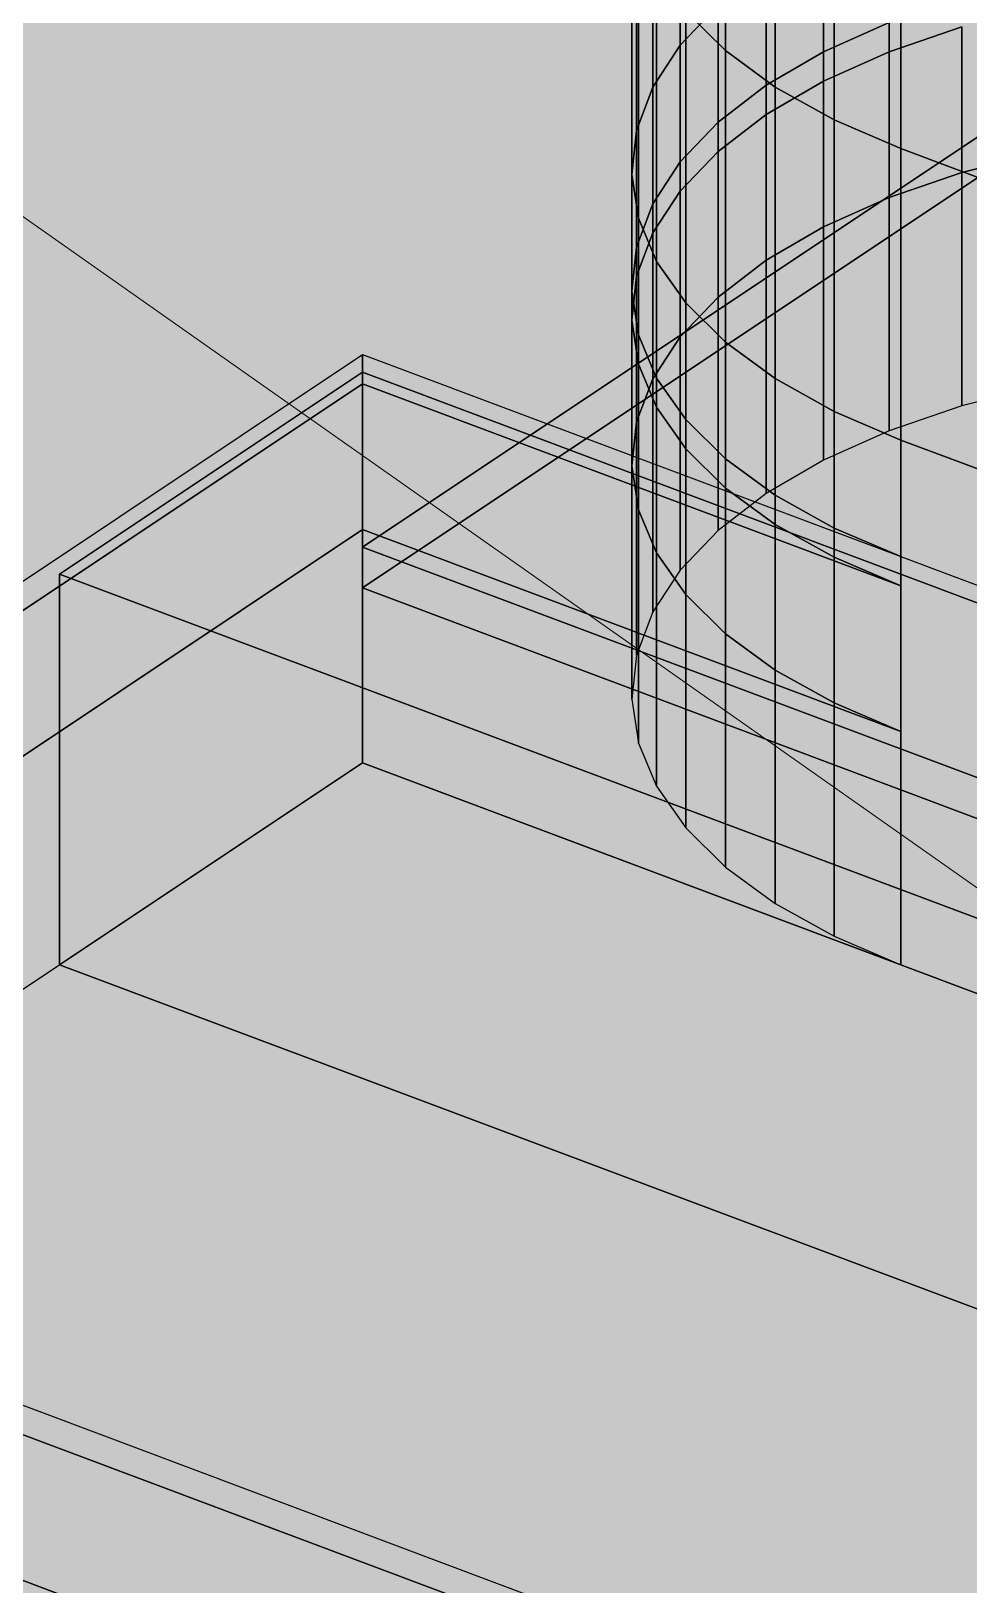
# Model space of a CAD drawing. Header units: millimetres. Extents: x 50 to 612415, y 2 to 4150.
# Drawn here: x 482029.44 to 482051.48, y 2428.11 to 2464.6 of the extents above; entities that cross this region are included whole.
import ezdxf

# ---------------------------------------------------------------- set-up
doc = ezdxf.new("R2010")
doc.units = ezdxf.units.MM
for name, color, linetype, lineweight in [('DIM', 7, 'Continuous', 13), ('HATCH', 8, 'Continuous', 9), ('OUTLINE', 7, 'Continuous', 25)]:
    doc.layers.add(name, color=color, linetype=linetype, lineweight=lineweight)

msp = doc.modelspace()

# ---------------------------------------------------------------- hatches: boundary and pattern name
at = {"layer": 'HATCH', "true_color": 0xccae87}
for points in [[(482298.969, 2715.632), (481124.709, 2233.589), (482046.716, 2466.068)], [(482046.716, 2466.068), (481124.709, 2233.589), (482298.969, 2715.632)], [(482046.716, 2463.329), (481127.24, 2229.901), (482298.969, 2712.893)], [(482298.969, 2712.893), (481127.24, 2229.901), (482010.658, 2439.29)], [(482298.969, 2712.893), (482010.658, 2439.29), (482037.227, 2457.003)], [(482298.252, 2711.493), (482298.969, 2712.893), (482037.227, 2457.003)], [(482048.063, 2464.114), (482046.716, 2463.329), (482298.969, 2712.893)], [(482049.603, 2464.804), (482048.063, 2464.114), (482298.969, 2712.893)], [(482298.969, 2712.208), (481127.872, 2228.979), (482010.658, 2438.605)], [(482010.658, 2438.605), (481127.872, 2228.979), (482298.969, 2712.208)], [(482298.969, 2712.208), (482010.658, 2438.605), (482037.227, 2456.318)], [(482037.227, 2456.318), (482010.658, 2438.605), (482298.969, 2712.208)], [(482298.252, 2710.808), (482298.969, 2712.208), (482037.227, 2456.318)], [(482037.227, 2456.318), (482298.969, 2712.208), (482298.252, 2710.808)], [(482298.252, 2711.493), (482037.227, 2457.003), (482046.716, 2463.329)], [(482298.252, 2711.493), (482046.716, 2463.329), (482048.063, 2464.114)], [(482298.252, 2711.493), (482048.063, 2464.114), (482049.603, 2464.804)], [(482298.252, 2710.808), (482037.227, 2456.318), (482046.716, 2462.644)], [(482046.716, 2462.644), (482037.227, 2456.318), (482298.252, 2710.808)], [(482298.252, 2710.808), (482046.716, 2462.644), (482048.063, 2463.429)], [(482048.063, 2463.429), (482046.716, 2462.644), (482298.252, 2710.808)], [(482298.252, 2710.808), (482048.063, 2463.429), (482049.603, 2464.119)], [(482049.603, 2464.119), (482048.063, 2463.429), (482298.252, 2710.808)], [(482298.252, 2710.808), (482049.603, 2464.119), (482051.31, 2464.703)], [(482051.31, 2464.703), (482049.603, 2464.119), (482298.252, 2710.808)], [(482298.969, 2708.784), (481131.035, 2224.369), (482010.658, 2435.181)], [(482010.658, 2435.181), (481131.035, 2224.369), (482298.969, 2708.784)], [(482298.969, 2708.784), (482010.658, 2435.181), (482037.227, 2452.894)], [(482037.227, 2452.894), (482010.658, 2435.181), (482298.969, 2708.784)], [(482298.252, 2707.384), (482298.969, 2708.784), (482037.227, 2452.894)], [(482037.227, 2452.894), (482298.969, 2708.784), (482298.252, 2707.384)], [(482298.252, 2707.384), (482037.227, 2452.894), (482046.716, 2459.22)], [(482046.716, 2459.22), (482037.227, 2452.894), (482298.252, 2707.384)], [(482298.252, 2707.384), (482046.716, 2459.22), (482048.063, 2460.005)], [(482048.063, 2460.005), (482046.716, 2459.22), (482298.252, 2707.384)], [(482298.252, 2707.384), (482048.063, 2460.005), (482049.603, 2460.695)], [(482049.603, 2460.695), (482048.063, 2460.005), (482298.252, 2707.384)], [(482298.252, 2707.384), (482049.603, 2460.695), (482051.31, 2461.279)], [(482051.31, 2461.279), (482049.603, 2460.695), (482298.252, 2707.384)], [(482298.252, 2707.384), (482051.31, 2461.279), (482053.155, 2461.747)], [(482053.155, 2461.747), (482051.31, 2461.279), (482298.252, 2707.384)], [(482010.658, 2429.703), (481136.096, 2216.993), (482298.969, 2703.306)], [(482037.227, 2447.415), (482010.658, 2429.703), (482298.969, 2703.306)], [(482037.227, 2447.415), (482298.969, 2703.306), (482298.252, 2701.906)], [(482046.716, 2453.741), (482037.227, 2447.415), (482298.252, 2701.906)], [(482048.063, 2454.526), (482046.716, 2453.741), (482298.252, 2701.906)], [(482049.603, 2455.217), (482048.063, 2454.526), (482298.252, 2701.906)], [(482051.31, 2455.801), (482049.603, 2455.217), (482298.252, 2701.906)], [(482053.155, 2456.269), (482051.31, 2455.801), (482298.252, 2701.906)], [(482044.824, 2470.544), (482044.138, 2471.519), (481643.453, 2288.56)], [(482044.691, 2471.117), (481124.709, 2240.437), (481643.453, 2283.082)], [(481643.453, 2283.082), (481124.709, 2240.437), (482044.691, 2471.117)], [(482044.048, 2470.134), (482044.691, 2471.117), (481643.453, 2283.082)], [(481643.453, 2283.082), (482044.691, 2471.117), (482044.048, 2470.134)], [(482045.759, 2469.621), (482044.824, 2470.544), (481643.453, 2288.56)], [(482043.666, 2469.117), (482044.048, 2470.134), (481643.453, 2283.082)], [(481643.453, 2283.082), (482044.048, 2470.134), (482043.666, 2469.117)], [(482182.724, 2358.201), (482045.759, 2469.621), (481643.453, 2288.56)], [(482043.554, 2468.084), (482043.666, 2469.117), (481643.453, 2283.082)], [(481643.453, 2283.082), (482043.666, 2469.117), (482043.554, 2468.084)], [(482043.712, 2467.053), (482043.554, 2468.084), (481643.453, 2283.082)], [(481643.453, 2283.082), (482043.554, 2468.084), (482043.712, 2467.053)], [(482044.138, 2466.041), (482043.712, 2467.053), (481643.453, 2283.082)], [(481643.453, 2283.082), (482043.712, 2467.053), (482044.138, 2466.041)], [(482045.585, 2465.201), (482046.716, 2466.068), (481124.709, 2233.589)], [(481124.709, 2233.589), (482046.716, 2466.068), (482045.585, 2465.201)], [(482044.824, 2465.065), (482044.138, 2466.041), (481643.453, 2283.082)], [(481643.453, 2283.082), (482044.138, 2466.041), (482044.824, 2465.065)], [(482044.691, 2464.269), (482045.585, 2465.201), (481124.709, 2233.589)], [(481124.709, 2233.589), (482045.585, 2465.201), (482044.691, 2464.269)], [(482045.759, 2464.143), (482044.824, 2465.065), (481643.453, 2283.082)], [(481643.453, 2283.082), (482044.824, 2465.065), (482045.759, 2464.143)], [(482044.691, 2464.269), (481124.709, 2233.589), (481643.453, 2276.234)], [(481643.453, 2276.234), (481124.709, 2233.589), (482044.691, 2464.269)], [(482044.048, 2463.286), (482044.691, 2464.269), (481643.453, 2276.234)], [(481643.453, 2276.234), (482044.691, 2464.269), (482044.048, 2463.286)], [(482182.724, 2352.723), (482045.759, 2464.143), (481643.453, 2283.082)], [(481643.453, 2283.082), (482045.759, 2464.143), (482182.724, 2352.723)], [(482182.724, 2352.723), (482046.928, 2463.289), (482045.759, 2464.143)], [(482045.759, 2464.143), (482046.928, 2463.289), (482182.724, 2352.723)], [(481127.24, 2229.901), (482046.716, 2463.329), (482045.585, 2462.462)], [(482043.666, 2462.269), (482044.048, 2463.286), (481643.453, 2276.234)], [(481643.453, 2276.234), (482044.048, 2463.286), (482043.666, 2462.269)], [(482037.227, 2457.003), (482045.585, 2462.462), (482046.716, 2463.329)], [(482182.724, 2352.723), (482048.309, 2462.519), (482046.928, 2463.289)], [(482046.928, 2463.289), (482048.309, 2462.519), (482182.724, 2352.723)], [(481127.24, 2229.901), (482045.585, 2462.462), (482044.691, 2461.53)], [(482037.227, 2456.318), (482045.585, 2461.777), (482046.716, 2462.644)], [(482046.716, 2462.644), (482045.585, 2461.777), (482037.227, 2456.318)], [(482037.227, 2457.003), (482044.691, 2461.53), (482045.585, 2462.462)], [(482048.309, 2462.519), (482049.879, 2461.845), (482182.724, 2352.723)], [(482182.724, 2352.723), (482049.879, 2461.845), (482048.309, 2462.519)], [(482043.554, 2461.236), (482043.666, 2462.269), (481643.453, 2276.234)], [(481643.453, 2276.234), (482043.666, 2462.269), (482043.554, 2461.236)], [(482037.227, 2456.318), (482044.691, 2460.845), (482045.585, 2461.777)], [(482045.585, 2461.777), (482044.691, 2460.845), (482037.227, 2456.318)], [(482182.724, 2352.723), (482239.657, 2390.678), (482049.879, 2461.845)], [(482049.879, 2461.845), (482239.657, 2390.678), (482182.724, 2352.723)], [(481643.453, 2273.495), (481127.24, 2229.901), (482044.691, 2461.53)], [(481643.453, 2273.495), (482044.691, 2461.53), (482044.048, 2460.547)], [(482037.227, 2457.003), (482044.048, 2460.547), (482044.691, 2461.53)], [(482043.712, 2460.205), (482043.554, 2461.236), (481643.453, 2276.234)], [(481643.453, 2276.234), (482043.554, 2461.236), (482043.712, 2460.205)], [(482037.227, 2456.318), (482044.048, 2459.862), (482044.691, 2460.845)], [(482044.691, 2460.845), (482044.048, 2459.862), (482037.227, 2456.318)], [(481643.453, 2273.495), (482044.048, 2460.547), (482043.666, 2459.53)], [(482037.227, 2457.003), (482043.666, 2459.53), (482044.048, 2460.547)], [(482044.138, 2459.193), (482043.712, 2460.205), (481643.453, 2276.234)], [(481643.453, 2276.234), (482043.712, 2460.205), (482044.138, 2459.193)], [(481643.453, 2273.495), (482043.666, 2459.53), (482043.554, 2458.497)], [(482037.227, 2456.318), (482043.666, 2458.845), (482044.048, 2459.862)], [(482044.048, 2459.862), (482043.666, 2458.845), (482037.227, 2456.318)], [(482037.227, 2457.003), (482043.554, 2458.497), (482043.666, 2459.53)], [(482044.824, 2458.217), (482044.138, 2459.193), (481643.453, 2276.234)], [(481643.453, 2276.234), (482044.138, 2459.193), (482044.824, 2458.217)], [(482037.227, 2452.894), (482045.585, 2458.353), (482046.716, 2459.22)], [(482046.716, 2459.22), (482045.585, 2458.353), (482037.227, 2452.894)], [(482037.227, 2456.318), (482043.554, 2457.812), (482043.666, 2458.845)], [(482043.666, 2458.845), (482043.554, 2457.812), (482037.227, 2456.318)], [(481643.453, 2273.495), (482043.554, 2458.497), (482043.712, 2457.466)], [(482037.227, 2457.003), (482043.712, 2457.466), (482043.554, 2458.497)], [(482045.759, 2457.294), (482044.824, 2458.217), (481643.453, 2276.234)], [(481643.453, 2276.234), (482044.824, 2458.217), (482045.759, 2457.294)], [(482037.227, 2452.894), (482044.691, 2457.421), (482045.585, 2458.353)], [(482045.585, 2458.353), (482044.691, 2457.421), (482037.227, 2452.894)], [(482037.227, 2456.318), (482043.712, 2456.781), (482043.554, 2457.812)], [(482043.554, 2457.812), (482043.712, 2456.781), (482037.227, 2456.318)], [(481643.453, 2273.495), (482043.712, 2457.466), (482044.138, 2456.454)], [(482037.227, 2457.003), (482044.138, 2456.454), (482043.712, 2457.466)], [(482037.227, 2452.894), (482044.048, 2456.438), (482044.691, 2457.421)], [(482044.691, 2457.421), (482044.048, 2456.438), (482037.227, 2452.894)], [(482182.724, 2345.875), (482045.759, 2457.294), (481643.453, 2276.234)], [(481643.453, 2276.234), (482045.759, 2457.294), (482182.724, 2345.875)], [(482037.227, 2457.003), (482044.824, 2455.478), (482044.138, 2456.454)], [(482037.227, 2457.003), (482045.759, 2454.555), (482044.824, 2455.478)], [(482037.227, 2457.003), (482046.928, 2453.702), (482045.759, 2454.555)], [(482037.227, 2457.003), (482048.309, 2452.931), (482046.928, 2453.702)], [(482037.227, 2457.003), (482049.879, 2452.258), (482048.309, 2452.931)], [(482182.724, 2345.875), (482046.928, 2456.441), (482045.759, 2457.294)], [(482045.759, 2457.294), (482046.928, 2456.441), (482182.724, 2345.875)], [(482037.227, 2456.318), (482044.138, 2455.769), (482043.712, 2456.781)], [(482043.712, 2456.781), (482044.138, 2455.769), (482037.227, 2456.318)], [(481643.453, 2273.495), (482044.138, 2456.454), (482044.824, 2455.478)], [(482037.227, 2452.894), (482043.666, 2455.421), (482044.048, 2456.438)], [(482044.048, 2456.438), (482043.666, 2455.421), (482037.227, 2452.894)], [(482037.227, 2456.318), (482044.824, 2454.793), (482044.138, 2455.769)], [(482044.138, 2455.769), (482044.824, 2454.793), (482037.227, 2456.318)], [(482037.227, 2456.318), (482045.759, 2453.87), (482044.824, 2454.793)], [(482044.824, 2454.793), (482045.759, 2453.87), (482037.227, 2456.318)], [(482037.227, 2456.318), (482046.928, 2453.017), (482045.759, 2453.87)], [(482045.759, 2453.87), (482046.928, 2453.017), (482037.227, 2456.318)], [(482037.227, 2456.318), (482048.309, 2452.247), (482046.928, 2453.017)], [(482046.928, 2453.017), (482048.309, 2452.247), (482037.227, 2456.318)], [(482048.309, 2452.247), (482049.879, 2451.573), (482037.227, 2456.318)], [(482037.227, 2456.318), (482049.879, 2451.573), (482048.309, 2452.247)], [(482182.724, 2345.875), (482048.309, 2455.671), (482046.928, 2456.441)], [(482046.928, 2456.441), (482048.309, 2455.671), (482182.724, 2345.875)], [(482048.309, 2455.671), (482049.879, 2454.997), (482182.724, 2345.875)], [(482182.724, 2345.875), (482049.879, 2454.997), (482048.309, 2455.671)], [(481643.453, 2273.495), (482044.824, 2455.478), (482045.759, 2454.555)], [(482037.227, 2452.894), (482043.554, 2454.388), (482043.666, 2455.421)], [(482043.666, 2455.421), (482043.554, 2454.388), (482037.227, 2452.894)], [(482182.724, 2345.875), (482239.657, 2383.83), (482049.879, 2454.997)], [(482049.879, 2454.997), (482239.657, 2383.83), (482182.724, 2345.875)], [(481643.453, 2273.495), (482045.759, 2454.555), (482182.724, 2343.136)], [(482045.759, 2454.555), (482046.928, 2453.702), (482182.724, 2343.136)], [(482037.227, 2452.894), (482043.712, 2453.357), (482043.554, 2454.388)], [(482043.554, 2454.388), (482043.712, 2453.357), (482037.227, 2452.894)], [(482046.716, 2453.741), (482045.585, 2452.875), (482037.227, 2447.415)], [(482046.928, 2453.702), (482048.309, 2452.931), (482182.724, 2343.136)], [(482037.227, 2452.894), (482044.138, 2452.345), (482043.712, 2453.357)], [(482043.712, 2453.357), (482044.138, 2452.345), (482037.227, 2452.894)], [(482037.227, 2452.894), (482044.824, 2451.369), (482044.138, 2452.345)], [(482044.138, 2452.345), (482044.824, 2451.369), (482037.227, 2452.894)], [(482037.227, 2452.894), (482045.759, 2450.446), (482044.824, 2451.369)], [(482044.824, 2451.369), (482045.759, 2450.446), (482037.227, 2452.894)], [(482037.227, 2452.894), (482046.928, 2449.593), (482045.759, 2450.446)], [(482045.759, 2450.446), (482046.928, 2449.593), (482037.227, 2452.894)], [(482037.227, 2452.894), (482048.309, 2448.823), (482046.928, 2449.593)], [(482046.928, 2449.593), (482048.309, 2448.823), (482037.227, 2452.894)], [(482048.309, 2448.823), (482049.879, 2448.149), (482037.227, 2452.894)], [(482037.227, 2452.894), (482049.879, 2448.149), (482048.309, 2448.823)], [(482045.585, 2452.875), (482044.691, 2451.942), (482037.227, 2447.415)], [(482048.309, 2452.931), (482049.879, 2452.258), (482182.724, 2343.136)], [(482049.879, 2452.258), (482239.657, 2381.091), (482182.724, 2343.136)], [(482044.691, 2451.942), (482044.048, 2450.959), (482037.227, 2447.415)], [(482044.048, 2450.959), (482043.666, 2449.943), (482037.227, 2447.415)], [(482043.666, 2449.943), (482043.554, 2448.91), (482037.227, 2447.415)], [(482043.554, 2448.91), (482043.712, 2447.879), (482037.227, 2447.415)], [(482043.712, 2447.879), (482044.138, 2446.866), (482037.227, 2447.415)], [(482044.138, 2446.866), (482044.824, 2445.891), (482037.227, 2447.415)], [(482044.824, 2445.891), (482045.759, 2444.968), (482037.227, 2447.415)], [(482045.759, 2444.968), (482046.928, 2444.114), (482037.227, 2447.415)], [(482046.928, 2444.114), (482048.309, 2443.344), (482037.227, 2447.415)], [(482048.309, 2443.344), (482049.879, 2442.671), (482037.227, 2447.415)], [(482182.724, 2343.136), (482010.658, 2439.29), (481127.24, 2229.901)], [(482182.724, 2343.136), (482213.088, 2363.379), (482010.658, 2439.29)], [(482182.724, 2342.451), (482010.658, 2438.605), (481127.872, 2228.979)], [(481127.872, 2228.979), (482010.658, 2438.605), (482182.724, 2342.451)], [(482182.724, 2342.451), (482213.088, 2362.694), (482010.658, 2438.605)], [(482010.658, 2438.605), (482213.088, 2362.694), (482182.724, 2342.451)], [(482182.724, 2339.027), (482213.088, 2359.27), (482010.658, 2435.181)], [(482010.658, 2435.181), (482213.088, 2359.27), (482182.724, 2339.027)]]:
    msp.add_hatch(color=43, dxfattribs=at).paths.add_polyline_path(points)
at = {"layer": 'HATCH', "true_color": 0xbba07c}
for points in [[(482045.585, 2465.201), (482044.691, 2464.269), (482044.691, 2471.117), (482045.585, 2472.049)], [(482044.824, 2465.065), (482045.759, 2464.143), (482045.759, 2469.621), (482044.824, 2470.544)], [(482045.585, 2462.462), (482044.691, 2461.53), (482044.691, 2464.269), (482045.585, 2465.201)], [(482044.824, 2458.217), (482045.759, 2457.294), (482045.759, 2464.143), (482044.824, 2465.065)], [(482045.585, 2461.777), (482044.691, 2460.845), (482044.691, 2461.53), (482045.585, 2462.462)], [(482045.585, 2458.353), (482044.691, 2457.421), (482044.691, 2460.845), (482045.585, 2461.777)], [(482045.585, 2452.875), (482044.691, 2451.942), (482044.691, 2457.421), (482045.585, 2458.353)], [(482044.824, 2455.478), (482045.759, 2454.555), (482045.759, 2457.294), (482044.824, 2458.217)], [(482044.824, 2454.793), (482045.759, 2453.87), (482045.759, 2454.555), (482044.824, 2455.478)], [(482044.824, 2451.369), (482045.759, 2450.446), (482045.759, 2453.87), (482044.824, 2454.793)], [(482044.824, 2445.891), (482045.759, 2444.968), (482045.759, 2450.446), (482044.824, 2451.369)]]:
    msp.add_hatch(color=33, dxfattribs=at).paths.add_polyline_path(points)
at = {"layer": 'HATCH', "true_color": 0xb99e7b}
for points in [[(482044.691, 2464.269), (482044.048, 2463.286), (482044.048, 2470.134), (482044.691, 2471.117)], [(482044.691, 2461.53), (482044.048, 2460.547), (482044.048, 2463.286), (482044.691, 2464.269)], [(482044.691, 2460.845), (482044.048, 2459.862), (482044.048, 2460.547), (482044.691, 2461.53)], [(482044.691, 2457.421), (482044.048, 2456.438), (482044.048, 2459.862), (482044.691, 2460.845)], [(482044.691, 2451.942), (482044.048, 2450.959), (482044.048, 2456.438), (482044.691, 2457.421)]]:
    msp.add_hatch(color=33, dxfattribs=at).paths.add_polyline_path(points)
at = {"layer": 'HATCH', "true_color": 0xb89d7a}
for points in [[(482044.048, 2463.286), (482043.666, 2462.269), (482043.666, 2469.117), (482044.048, 2470.134)], [(482043.712, 2460.205), (482044.138, 2459.193), (482044.138, 2466.041), (482043.712, 2467.053)], [(482044.048, 2460.547), (482043.666, 2459.53), (482043.666, 2462.269), (482044.048, 2463.286)], [(482044.048, 2459.862), (482043.666, 2458.845), (482043.666, 2459.53), (482044.048, 2460.547)], [(482043.712, 2457.466), (482044.138, 2456.454), (482044.138, 2459.193), (482043.712, 2460.205)], [(482044.048, 2456.438), (482043.666, 2455.421), (482043.666, 2458.845), (482044.048, 2459.862)], [(482043.712, 2456.781), (482044.138, 2455.769), (482044.138, 2456.454), (482043.712, 2457.466)], [(482043.712, 2453.357), (482044.138, 2452.345), (482044.138, 2455.769), (482043.712, 2456.781)], [(482044.048, 2450.959), (482043.666, 2449.943), (482043.666, 2455.421), (482044.048, 2456.438)], [(482043.712, 2447.879), (482044.138, 2446.866), (482044.138, 2452.345), (482043.712, 2453.357)]]:
    msp.add_hatch(color=33, dxfattribs=at).paths.add_polyline_path(points)
at = {"layer": 'HATCH', "true_color": 0xbda17d}
for points in [[(482045.759, 2464.143), (482046.928, 2463.289), (482046.928, 2468.767), (482045.759, 2469.621)], [(482045.759, 2457.294), (482046.928, 2456.441), (482046.928, 2463.289), (482045.759, 2464.143)], [(482045.759, 2454.555), (482046.928, 2453.702), (482046.928, 2456.441), (482045.759, 2457.294)], [(482045.759, 2453.87), (482046.928, 2453.017), (482046.928, 2453.702), (482045.759, 2454.555)], [(482045.759, 2450.446), (482046.928, 2449.593), (482046.928, 2453.017), (482045.759, 2453.87)], [(482045.759, 2444.968), (482046.928, 2444.114), (482046.928, 2449.593), (482045.759, 2450.446)]]:
    msp.add_hatch(color=33, dxfattribs=at).paths.add_polyline_path(points)
at = {"layer": 'HATCH', "true_color": 0xb69c79}
for points in [[(482043.666, 2462.269), (482043.554, 2461.236), (482043.554, 2468.084), (482043.666, 2469.117)], [(482043.554, 2461.236), (482043.712, 2460.205), (482043.712, 2467.053), (482043.554, 2468.084)], [(482043.666, 2459.53), (482043.554, 2458.497), (482043.554, 2461.236), (482043.666, 2462.269)], [(482043.554, 2458.497), (482043.712, 2457.466), (482043.712, 2460.205), (482043.554, 2461.236)], [(482043.666, 2458.845), (482043.554, 2457.812), (482043.554, 2458.497), (482043.666, 2459.53)], [(482043.666, 2455.421), (482043.554, 2454.388), (482043.554, 2457.812), (482043.666, 2458.845)], [(482043.554, 2457.812), (482043.712, 2456.781), (482043.712, 2457.466), (482043.554, 2458.497)], [(482043.554, 2454.388), (482043.712, 2453.357), (482043.712, 2456.781), (482043.554, 2457.812)], [(482043.666, 2449.943), (482043.554, 2448.91), (482043.554, 2454.388), (482043.666, 2455.421)], [(482043.554, 2448.91), (482043.712, 2447.879), (482043.712, 2453.357), (482043.554, 2454.388)]]:
    msp.add_hatch(color=33, dxfattribs=at).paths.add_polyline_path(points)
at = {"layer": 'HATCH', "true_color": 0xbea27e}
for points in [[(482046.928, 2463.289), (482048.309, 2462.519), (482048.309, 2467.997), (482046.928, 2468.767)], [(482048.063, 2464.114), (482046.716, 2463.329), (482046.716, 2466.068), (482048.063, 2466.853)], [(482048.063, 2463.429), (482046.716, 2462.644), (482046.716, 2463.329), (482048.063, 2464.114)], [(482048.063, 2460.005), (482046.716, 2459.22), (482046.716, 2462.644), (482048.063, 2463.429)], [(482046.928, 2456.441), (482048.309, 2455.671), (482048.309, 2462.519), (482046.928, 2463.289)], [(482048.063, 2454.526), (482046.716, 2453.741), (482046.716, 2459.22), (482048.063, 2460.005)], [(482046.928, 2453.702), (482048.309, 2452.931), (482048.309, 2455.671), (482046.928, 2456.441)], [(482046.928, 2453.017), (482048.309, 2452.247), (482048.309, 2452.931), (482046.928, 2453.702)], [(482046.928, 2449.593), (482048.309, 2448.823), (482048.309, 2452.247), (482046.928, 2453.017)], [(482046.928, 2444.114), (482048.309, 2443.344), (482048.309, 2448.823), (482046.928, 2449.593)]]:
    msp.add_hatch(color=33, dxfattribs=at).paths.add_polyline_path(points)
at = {"layer": 'HATCH', "true_color": 0xbfa37f}
for points in [[(482048.309, 2462.519), (482049.879, 2461.845), (482049.879, 2467.324), (482048.309, 2467.997)], [(482049.603, 2464.804), (482048.063, 2464.114), (482048.063, 2466.853), (482049.603, 2467.543)], [(482049.603, 2464.119), (482048.063, 2463.429), (482048.063, 2464.114), (482049.603, 2464.804)], [(482049.603, 2460.695), (482048.063, 2460.005), (482048.063, 2463.429), (482049.603, 2464.119)], [(482048.309, 2455.671), (482049.879, 2454.997), (482049.879, 2461.845), (482048.309, 2462.519)], [(482049.603, 2455.217), (482048.063, 2454.526), (482048.063, 2460.005), (482049.603, 2460.695)], [(482048.309, 2452.931), (482049.879, 2452.258), (482049.879, 2454.997), (482048.309, 2455.671)], [(482048.309, 2452.247), (482049.879, 2451.573), (482049.879, 2452.258), (482048.309, 2452.931)], [(482048.309, 2448.823), (482049.879, 2448.149), (482049.879, 2451.573), (482048.309, 2452.247)], [(482048.309, 2443.344), (482049.879, 2442.671), (482049.879, 2448.149), (482048.309, 2448.823)]]:
    msp.add_hatch(color=33, dxfattribs=at).paths.add_polyline_path(points)
at = {"layer": 'HATCH', "true_color": 0xc0a47f}
for points in [[(482049.879, 2461.845), (482239.657, 2390.678), (482239.657, 2396.157), (482049.879, 2467.324)], [(482051.31, 2464.703), (482049.603, 2464.119), (482049.603, 2464.804), (482051.31, 2465.388)], [(482051.31, 2461.279), (482049.603, 2460.695), (482049.603, 2464.119), (482051.31, 2464.703)], [(482049.879, 2454.997), (482239.657, 2383.83), (482239.657, 2390.678), (482049.879, 2461.845)], [(482051.31, 2455.801), (482049.603, 2455.217), (482049.603, 2460.695), (482051.31, 2461.279)], [(482049.879, 2451.573), (482037.227, 2456.318), (482037.227, 2457.003), (482049.879, 2452.258)], [(482049.879, 2448.149), (482037.227, 2452.894), (482037.227, 2456.318), (482049.879, 2451.573)], [(482049.879, 2452.258), (482239.657, 2381.091), (482239.657, 2383.83), (482049.879, 2454.997)], [(482049.879, 2442.671), (482037.227, 2447.415), (482037.227, 2452.894), (482049.879, 2448.149)], [(482010.658, 2438.605), (482213.088, 2362.694), (482213.088, 2363.379), (482010.658, 2439.29)], [(482010.658, 2435.181), (482213.088, 2359.27), (482213.088, 2362.694), (482010.658, 2438.605)], [(482010.658, 2429.703), (482213.088, 2353.791), (482213.088, 2359.27), (482010.658, 2435.181)]]:
    msp.add_hatch(color=33, dxfattribs=at).paths.add_polyline_path(points)
at = {"layer": 'HATCH', "true_color": 0xba9f7b}
for points in [[(482044.138, 2459.193), (482044.824, 2458.217), (482044.824, 2465.065), (482044.138, 2466.041)], [(482044.138, 2456.454), (482044.824, 2455.478), (482044.824, 2458.217), (482044.138, 2459.193)], [(482044.138, 2455.769), (482044.824, 2454.793), (482044.824, 2455.478), (482044.138, 2456.454)], [(482044.138, 2452.345), (482044.824, 2451.369), (482044.824, 2454.793), (482044.138, 2455.769)], [(482044.138, 2446.866), (482044.824, 2445.891), (482044.824, 2451.369), (482044.138, 2452.345)]]:
    msp.add_hatch(color=33, dxfattribs=at).paths.add_polyline_path(points)
at = {"layer": 'HATCH', "true_color": 0xbca17d}
for points in [[(482046.716, 2463.329), (482045.585, 2462.462), (482045.585, 2465.201), (482046.716, 2466.068)], [(482046.716, 2462.644), (482045.585, 2461.777), (482045.585, 2462.462), (482046.716, 2463.329)], [(482046.716, 2459.22), (482045.585, 2458.353), (482045.585, 2461.777), (482046.716, 2462.644)], [(482046.716, 2453.741), (482045.585, 2452.875), (482045.585, 2458.353), (482046.716, 2459.22)]]:
    msp.add_hatch(color=33, dxfattribs=at).paths.add_polyline_path(points)
at = {"layer": 'HATCH', "true_color": 0xc1a580}
for points in [[(482053.155, 2461.747), (482051.31, 2461.279), (482051.31, 2464.703), (482053.155, 2465.171)], [(482053.155, 2456.269), (482051.31, 2455.801), (482051.31, 2461.279), (482053.155, 2461.747)]]:
    msp.add_hatch(color=33, dxfattribs=at).paths.add_polyline_path(points)
at = {"layer": 'HATCH', "true_color": 0xaaafb2}
for points in [[(482055.256, 2463.543), (482037.227, 2451.524), (482037.227, 2452.483), (482055.256, 2464.502)], [(482037.227, 2447.415), (482030.11, 2442.671), (482030.11, 2451.847), (482037.227, 2456.592)]]:
    msp.add_hatch(color=253, dxfattribs=at).paths.add_polyline_path(points)
at = {"layer": 'HATCH', "true_color": 0xb7bcc0}
for points in [[(482055.256, 2464.502), (482037.227, 2452.483), (482239.657, 2376.572)], [(482239.657, 2375.613), (482037.227, 2451.524), (482055.256, 2463.543)], [(482037.227, 2456.592), (482030.11, 2451.847), (482232.54, 2375.936)], [(482037.227, 2456.592), (482232.54, 2375.936), (482239.657, 2380.68)], [(482232.54, 2366.76), (482030.11, 2442.671), (482037.227, 2447.415)], [(482239.657, 2371.504), (482232.54, 2366.76), (482037.227, 2447.415)]]:
    msp.add_hatch(color=9, dxfattribs=at).paths.add_polyline_path(points)
at = {"layer": 'HATCH', "true_color": 0xbda27d}
for points in [[(482037.227, 2456.318), (482010.658, 2438.605), (482010.658, 2439.29), (482037.227, 2457.003)], [(482037.227, 2452.894), (482010.658, 2435.181), (482010.658, 2438.605), (482037.227, 2456.318)], [(482037.227, 2447.415), (482010.658, 2429.703), (482010.658, 2435.181), (482037.227, 2452.894)]]:
    msp.add_hatch(color=33, dxfattribs=at).paths.add_polyline_path(points)
at = {"layer": 'HATCH', "true_color": 0xacb1b5}
for points in [[(482239.657, 2371.504), (482037.227, 2447.415), (482037.227, 2456.592), (482239.657, 2380.68)], [(482037.227, 2451.524), (482239.657, 2375.613), (482239.657, 2376.572), (482037.227, 2452.483)], [(482030.11, 2442.671), (482232.54, 2366.76), (482232.54, 2375.936), (482030.11, 2451.847)]]:
    msp.add_hatch(color=253, dxfattribs=at).paths.add_polyline_path(points)

# ---------------------------------------------------------------- linework, layer by layer
at = {"layer": 'DIM'}
msp.add_lwpolyline([(482058.735, 2439.505), (481020, 3170), (480980, 3170)], dxfattribs=at)
at = {"layer": 'OUTLINE', "color": 139, "true_color": 0x42544a}
for p, q in [((482044.691, 2464.269), (482044.691, 2471.117)), ((482044.691, 2471.117), (482044.691, 2464.269)), ((482044.048, 2463.286), (482044.048, 2470.134)), ((482044.048, 2470.134), (482044.048, 2463.286)), ((482045.759, 2464.143), (482045.759, 2469.621)), ((482045.759, 2469.621), (482045.759, 2464.143)), ((482043.666, 2462.269), (482043.666, 2469.117)), ((482043.666, 2469.117), (482043.666, 2462.269)), ((482046.928, 2463.289), (482046.928, 2468.767)), ((482046.928, 2468.767), (482046.928, 2463.289)), ((482043.554, 2461.236), (482043.554, 2468.084)), ((482043.554, 2468.084), (482043.554, 2461.236)), ((482048.309, 2462.519), (482048.309, 2467.997)), ((482048.309, 2467.997), (482048.309, 2462.519)), ((482049.879, 2461.845), (482049.879, 2467.324)), ((482049.879, 2467.324), (482049.879, 2461.845)), ((482043.712, 2460.205), (482043.712, 2467.053)), ((482043.712, 2467.053), (482043.712, 2460.205)), ((482048.063, 2464.114), (482048.063, 2466.853)), ((482048.063, 2466.853), (482048.063, 2464.114)), ((482044.138, 2459.193), (482044.138, 2466.041)), ((482044.138, 2466.041), (482044.138, 2459.193)), ((482046.716, 2463.329), (482046.716, 2466.068)), ((482046.716, 2466.068), (482046.716, 2463.329)), ((482044.691, 2464.269), (482045.585, 2465.201)), ((482045.585, 2465.201), (482044.691, 2464.269)), ((482044.691, 2464.269), (482045.585, 2465.201)), ((482045.585, 2465.201), (482044.691, 2464.269)), ((482044.824, 2458.217), (482044.824, 2465.065)), ((482045.759, 2464.143), (482044.824, 2465.065)), ((482044.824, 2465.065), (482044.824, 2458.217)), ((482044.824, 2465.065), (482045.759, 2464.143)), ((482045.759, 2464.143), (482044.824, 2465.065)), ((482044.824, 2465.065), (482045.759, 2464.143)), ((482045.585, 2462.462), (482045.585, 2465.201)), ((482045.585, 2465.201), (482045.585, 2462.462)), ((482049.603, 2464.804), (482048.063, 2464.114)), ((482048.063, 2464.114), (482049.603, 2464.804)), ((482048.063, 2464.114), (482049.603, 2464.804)), ((482049.603, 2464.804), (482048.063, 2464.114)), ((482049.603, 2464.119), (482049.603, 2464.804)), ((482049.603, 2464.804), (482049.603, 2464.119)), ((482049.603, 2464.119), (482051.31, 2464.703)), ((482051.31, 2464.703), (482049.603, 2464.119)), ((482049.603, 2464.119), (482051.31, 2464.703)), ((482051.31, 2464.703), (482049.603, 2464.119)), ((482051.31, 2461.279), (482051.31, 2464.703)), ((482051.31, 2464.703), (482051.31, 2461.279)), ((482037.227, 2452.483), (482055.256, 2464.502)), ((482055.256, 2464.502), (482037.227, 2452.483)), ((482044.048, 2463.286), (482044.691, 2464.269)), ((482044.691, 2464.269), (482044.048, 2463.286)), ((482044.048, 2463.286), (482044.691, 2464.269)), ((482044.691, 2464.269), (482044.048, 2463.286)), ((482044.691, 2461.53), (482044.691, 2464.269)), ((482044.691, 2464.269), (482044.691, 2461.53)), ((482045.759, 2457.294), (482045.759, 2464.143)), ((482046.928, 2463.289), (482045.759, 2464.143)), ((482045.759, 2464.143), (482045.759, 2457.294)), ((482045.759, 2464.143), (482046.928, 2463.289)), ((482046.928, 2463.289), (482045.759, 2464.143)), ((482045.759, 2464.143), (482046.928, 2463.289)), ((482048.063, 2464.114), (482046.716, 2463.329)), ((482046.716, 2463.329), (482048.063, 2464.114)), ((482046.716, 2463.329), (482048.063, 2464.114)), ((482048.063, 2464.114), (482046.716, 2463.329)), ((482048.063, 2463.429), (482049.603, 2464.119)), ((482049.603, 2464.119), (482048.063, 2463.429)), ((482048.063, 2463.429), (482049.603, 2464.119)), ((482049.603, 2464.119), (482048.063, 2463.429)), ((482048.063, 2463.429), (482048.063, 2464.114)), ((482048.063, 2464.114), (482048.063, 2463.429)), ((482049.603, 2460.695), (482049.603, 2464.119)), ((482049.603, 2464.119), (482049.603, 2460.695)), ((482055.256, 2463.543), (482037.227, 2451.524)), ((482037.227, 2451.524), (482055.256, 2463.543)), ((482043.666, 2462.269), (482044.048, 2463.286)), ((482044.048, 2463.286), (482043.666, 2462.269)), ((482043.666, 2462.269), (482044.048, 2463.286)), ((482044.048, 2463.286), (482043.666, 2462.269)), ((482044.048, 2460.547), (482044.048, 2463.286)), ((482044.048, 2463.286), (482044.048, 2460.547)), ((482045.585, 2462.462), (482046.716, 2463.329)), ((482046.716, 2463.329), (482045.585, 2462.462)), ((482045.585, 2462.462), (482046.716, 2463.329)), ((482046.716, 2463.329), (482045.585, 2462.462)), ((482046.716, 2462.644), (482048.063, 2463.429)), ((482048.063, 2463.429), (482046.716, 2462.644)), ((482046.716, 2462.644), (482048.063, 2463.429)), ((482048.063, 2463.429), (482046.716, 2462.644)), ((482046.716, 2462.644), (482046.716, 2463.329)), ((482046.716, 2463.329), (482046.716, 2462.644)), ((482046.928, 2456.441), (482046.928, 2463.289)), ((482048.309, 2462.519), (482046.928, 2463.289)), ((482046.928, 2463.289), (482046.928, 2456.441)), ((482046.928, 2463.289), (482048.309, 2462.519)), ((482048.309, 2462.519), (482046.928, 2463.289)), ((482046.928, 2463.289), (482048.309, 2462.519)), ((482048.063, 2460.005), (482048.063, 2463.429)), ((482048.063, 2463.429), (482048.063, 2460.005)), ((482044.691, 2461.53), (482045.585, 2462.462)), ((482045.585, 2462.462), (482044.691, 2461.53)), ((482044.691, 2461.53), (482045.585, 2462.462)), ((482045.585, 2462.462), (482044.691, 2461.53)), ((482045.585, 2461.777), (482046.716, 2462.644)), ((482046.716, 2462.644), (482045.585, 2461.777)), ((482045.585, 2461.777), (482046.716, 2462.644)), ((482046.716, 2462.644), (482045.585, 2461.777)), ((482045.585, 2461.777), (482045.585, 2462.462)), ((482045.585, 2462.462), (482045.585, 2461.777)), ((482046.716, 2459.22), (482046.716, 2462.644)), ((482046.716, 2462.644), (482046.716, 2459.22)), ((482048.309, 2455.671), (482048.309, 2462.519)), ((482049.879, 2461.845), (482048.309, 2462.519)), ((482048.309, 2462.519), (482048.309, 2455.671)), ((482048.309, 2462.519), (482049.879, 2461.845)), ((482048.309, 2462.519), (482049.879, 2461.845)), ((482049.879, 2461.845), (482048.309, 2462.519)), ((482043.554, 2461.236), (482043.666, 2462.269)), ((482043.666, 2462.269), (482043.554, 2461.236)), ((482043.554, 2461.236), (482043.666, 2462.269)), ((482043.666, 2462.269), (482043.554, 2461.236)), ((482043.666, 2459.53), (482043.666, 2462.269)), ((482043.666, 2462.269), (482043.666, 2459.53)), ((482044.691, 2460.845), (482045.585, 2461.777)), ((482045.585, 2461.777), (482044.691, 2460.845)), ((482044.691, 2460.845), (482045.585, 2461.777)), ((482045.585, 2461.777), (482044.691, 2460.845)), ((482045.585, 2458.353), (482045.585, 2461.777)), ((482045.585, 2461.777), (482045.585, 2458.353)), ((482049.879, 2454.997), (482049.879, 2461.845)), ((482239.657, 2390.678), (482049.879, 2461.845)), ((482049.879, 2461.845), (482049.879, 2454.997)), ((482049.879, 2461.845), (482239.657, 2390.678)), ((482239.657, 2390.678), (482049.879, 2461.845)), ((482049.879, 2461.845), (482239.657, 2390.678)), ((482051.31, 2461.279), (482053.155, 2461.747)), ((482053.155, 2461.747), (482051.31, 2461.279)), ((482051.31, 2461.279), (482053.155, 2461.747)), ((482053.155, 2461.747), (482051.31, 2461.279)), ((482044.048, 2460.547), (482044.691, 2461.53)), ((482044.691, 2461.53), (482044.048, 2460.547)), ((482044.048, 2460.547), (482044.691, 2461.53)), ((482044.691, 2461.53), (482044.048, 2460.547)), ((482044.691, 2460.845), (482044.691, 2461.53)), ((482044.691, 2461.53), (482044.691, 2460.845)), ((482043.554, 2458.497), (482043.554, 2461.236)), ((482043.712, 2460.205), (482043.554, 2461.236)), ((482043.554, 2461.236), (482043.554, 2458.497)), ((482043.554, 2461.236), (482043.712, 2460.205)), ((482043.712, 2460.205), (482043.554, 2461.236)), ((482043.554, 2461.236), (482043.712, 2460.205)), ((482049.603, 2460.695), (482051.31, 2461.279)), ((482051.31, 2461.279), (482049.603, 2460.695)), ((482049.603, 2460.695), (482051.31, 2461.279)), ((482051.31, 2461.279), (482049.603, 2460.695)), ((482051.31, 2455.801), (482051.31, 2461.279)), ((482051.31, 2461.279), (482051.31, 2455.801)), ((482044.048, 2459.862), (482044.691, 2460.845)), ((482044.691, 2460.845), (482044.048, 2459.862)), ((482044.048, 2459.862), (482044.691, 2460.845)), ((482044.691, 2460.845), (482044.048, 2459.862)), ((482044.691, 2457.421), (482044.691, 2460.845)), ((482044.691, 2460.845), (482044.691, 2457.421)), ((482048.063, 2460.005), (482049.603, 2460.695)), ((482049.603, 2460.695), (482048.063, 2460.005)), ((482048.063, 2460.005), (482049.603, 2460.695)), ((482049.603, 2460.695), (482048.063, 2460.005)), ((482049.603, 2455.217), (482049.603, 2460.695)), ((482049.603, 2460.695), (482049.603, 2455.217)), ((482043.666, 2459.53), (482044.048, 2460.547)), ((482044.048, 2460.547), (482043.666, 2459.53)), ((482043.666, 2459.53), (482044.048, 2460.547)), ((482044.048, 2460.547), (482043.666, 2459.53)), ((482044.048, 2459.862), (482044.048, 2460.547)), ((482044.048, 2460.547), (482044.048, 2459.862)), ((482043.712, 2457.466), (482043.712, 2460.205)), ((482044.138, 2459.193), (482043.712, 2460.205)), ((482043.712, 2460.205), (482043.712, 2457.466)), ((482043.712, 2460.205), (482044.138, 2459.193)), ((482044.138, 2459.193), (482043.712, 2460.205)), ((482043.712, 2460.205), (482044.138, 2459.193)), ((482046.716, 2459.22), (482048.063, 2460.005)), ((482048.063, 2460.005), (482046.716, 2459.22)), ((482046.716, 2459.22), (482048.063, 2460.005)), ((482048.063, 2460.005), (482046.716, 2459.22)), ((482048.063, 2454.526), (482048.063, 2460.005)), ((482048.063, 2460.005), (482048.063, 2454.526)), ((482043.554, 2458.497), (482043.666, 2459.53)), ((482043.666, 2459.53), (482043.554, 2458.497)), ((482043.554, 2458.497), (482043.666, 2459.53)), ((482043.666, 2459.53), (482043.554, 2458.497)), ((482043.666, 2458.845), (482044.048, 2459.862)), ((482044.048, 2459.862), (482043.666, 2458.845)), ((482043.666, 2458.845), (482044.048, 2459.862)), ((482044.048, 2459.862), (482043.666, 2458.845)), ((482043.666, 2458.845), (482043.666, 2459.53)), ((482043.666, 2459.53), (482043.666, 2458.845)), ((482044.048, 2456.438), (482044.048, 2459.862)), ((482044.048, 2459.862), (482044.048, 2456.438)), ((482044.138, 2456.454), (482044.138, 2459.193)), ((482044.824, 2458.217), (482044.138, 2459.193)), ((482044.138, 2459.193), (482044.138, 2456.454)), ((482044.138, 2459.193), (482044.824, 2458.217)), ((482044.824, 2458.217), (482044.138, 2459.193)), ((482044.138, 2459.193), (482044.824, 2458.217)), ((482045.585, 2458.353), (482046.716, 2459.22)), ((482046.716, 2459.22), (482045.585, 2458.353)), ((482045.585, 2458.353), (482046.716, 2459.22)), ((482046.716, 2459.22), (482045.585, 2458.353)), ((482046.716, 2453.741), (482046.716, 2459.22)), ((482046.716, 2459.22), (482046.716, 2453.741)), ((482043.554, 2457.812), (482043.666, 2458.845)), ((482043.666, 2458.845), (482043.554, 2457.812)), ((482043.554, 2457.812), (482043.666, 2458.845)), ((482043.666, 2458.845), (482043.554, 2457.812)), ((482043.666, 2455.421), (482043.666, 2458.845)), ((482043.666, 2458.845), (482043.666, 2455.421)), ((482043.554, 2457.812), (482043.554, 2458.497)), ((482043.712, 2457.466), (482043.554, 2458.497)), ((482043.554, 2458.497), (482043.554, 2457.812)), ((482043.712, 2457.466), (482043.554, 2458.497)), ((482043.554, 2458.497), (482043.712, 2457.466)), ((482043.554, 2458.497), (482043.712, 2457.466)), ((482044.691, 2457.421), (482045.585, 2458.353)), ((482045.585, 2458.353), (482044.691, 2457.421)), ((482044.691, 2457.421), (482045.585, 2458.353)), ((482045.585, 2458.353), (482044.691, 2457.421)), ((482044.824, 2455.478), (482044.824, 2458.217)), ((482045.759, 2457.294), (482044.824, 2458.217)), ((482044.824, 2458.217), (482044.824, 2455.478)), ((482044.824, 2458.217), (482045.759, 2457.294)), ((482045.759, 2457.294), (482044.824, 2458.217)), ((482044.824, 2458.217), (482045.759, 2457.294)), ((482045.585, 2452.875), (482045.585, 2458.353)), ((482045.585, 2458.353), (482045.585, 2452.875)), ((482043.554, 2454.388), (482043.554, 2457.812)), ((482043.712, 2456.781), (482043.554, 2457.812)), ((482043.554, 2457.812), (482043.554, 2454.388)), ((482043.554, 2457.812), (482043.712, 2456.781)), ((482043.712, 2456.781), (482043.554, 2457.812)), ((482043.554, 2457.812), (482043.712, 2456.781)), ((482043.712, 2456.781), (482043.712, 2457.466)), ((482044.138, 2456.454), (482043.712, 2457.466)), ((482043.712, 2457.466), (482043.712, 2456.781)), ((482044.138, 2456.454), (482043.712, 2457.466)), ((482043.712, 2457.466), (482044.138, 2456.454)), ((482043.712, 2457.466), (482044.138, 2456.454)), ((482044.048, 2456.438), (482044.691, 2457.421)), ((482044.691, 2457.421), (482044.048, 2456.438)), ((482044.048, 2456.438), (482044.691, 2457.421)), ((482044.691, 2457.421), (482044.048, 2456.438)), ((482044.691, 2451.942), (482044.691, 2457.421)), ((482044.691, 2457.421), (482044.691, 2451.942)), ((482010.658, 2439.29), (482037.227, 2457.003)), ((482010.658, 2439.29), (482037.227, 2457.003)), ((482037.227, 2456.318), (482037.227, 2457.003)), ((482037.227, 2457.003), (482049.879, 2452.258)), ((482037.227, 2457.003), (482049.879, 2452.258)), ((482037.227, 2457.003), (482037.227, 2456.318)), ((482045.759, 2454.555), (482045.759, 2457.294)), ((482046.928, 2456.441), (482045.759, 2457.294)), ((482045.759, 2457.294), (482045.759, 2454.555)), ((482045.759, 2457.294), (482046.928, 2456.441)), ((482046.928, 2456.441), (482045.759, 2457.294)), ((482045.759, 2457.294), (482046.928, 2456.441)), ((482030.11, 2451.847), (482037.227, 2456.592)), ((482037.227, 2456.592), (482030.11, 2451.847)), ((482037.227, 2456.592), (482037.227, 2447.415)), ((482037.227, 2447.415), (482037.227, 2456.592)), ((482037.227, 2456.592), (482239.657, 2380.68)), ((482239.657, 2380.68), (482037.227, 2456.592)), ((482043.712, 2453.357), (482043.712, 2456.781)), ((482044.138, 2455.769), (482043.712, 2456.781)), ((482043.712, 2456.781), (482043.712, 2453.357)), ((482044.138, 2455.769), (482043.712, 2456.781)), ((482043.712, 2456.781), (482044.138, 2455.769)), ((482043.712, 2456.781), (482044.138, 2455.769)), ((482010.658, 2438.605), (482037.227, 2456.318)), ((482037.227, 2456.318), (482010.658, 2438.605)), ((482010.658, 2438.605), (482037.227, 2456.318)), ((482037.227, 2456.318), (482010.658, 2438.605)), ((482037.227, 2452.894), (482037.227, 2456.318)), ((482037.227, 2456.318), (482049.879, 2451.573)), ((482049.879, 2451.573), (482037.227, 2456.318)), ((482049.879, 2451.573), (482037.227, 2456.318)), ((482037.227, 2456.318), (482049.879, 2451.573)), ((482037.227, 2456.318), (482037.227, 2452.894)), ((482043.666, 2455.421), (482044.048, 2456.438)), ((482044.048, 2456.438), (482043.666, 2455.421)), ((482043.666, 2455.421), (482044.048, 2456.438)), ((482044.048, 2456.438), (482043.666, 2455.421)), ((482044.048, 2450.959), (482044.048, 2456.438)), ((482044.048, 2456.438), (482044.048, 2450.959)), ((482044.138, 2455.769), (482044.138, 2456.454)), ((482044.824, 2455.478), (482044.138, 2456.454)), ((482044.824, 2455.478), (482044.138, 2456.454)), ((482044.138, 2456.454), (482044.138, 2455.769)), ((482044.138, 2456.454), (482044.824, 2455.478)), ((482044.138, 2456.454), (482044.824, 2455.478)), ((482046.928, 2453.702), (482046.928, 2456.441)), ((482048.309, 2455.671), (482046.928, 2456.441)), ((482046.928, 2456.441), (482046.928, 2453.702)), ((482046.928, 2456.441), (482048.309, 2455.671)), ((482048.309, 2455.671), (482046.928, 2456.441)), ((482046.928, 2456.441), (482048.309, 2455.671)), ((482053.155, 2456.269), (482051.31, 2455.801)), ((482053.155, 2456.269), (482051.31, 2455.801)), ((482044.138, 2452.345), (482044.138, 2455.769)), ((482044.824, 2454.793), (482044.138, 2455.769)), ((482044.138, 2455.769), (482044.138, 2452.345)), ((482044.824, 2454.793), (482044.138, 2455.769)), ((482044.138, 2455.769), (482044.824, 2454.793)), ((482044.138, 2455.769), (482044.824, 2454.793)), ((482048.309, 2452.931), (482048.309, 2455.671)), ((482049.879, 2454.997), (482048.309, 2455.671)), ((482048.309, 2455.671), (482048.309, 2452.931)), ((482048.309, 2455.671), (482049.879, 2454.997)), ((482048.309, 2455.671), (482049.879, 2454.997)), ((482049.879, 2454.997), (482048.309, 2455.671)), ((482051.31, 2455.801), (482049.603, 2455.217)), ((482051.31, 2455.801), (482049.603, 2455.217)), ((482043.554, 2454.388), (482043.666, 2455.421)), ((482043.666, 2455.421), (482043.554, 2454.388)), ((482043.554, 2454.388), (482043.666, 2455.421)), ((482043.666, 2455.421), (482043.554, 2454.388)), ((482043.666, 2449.943), (482043.666, 2455.421)), ((482043.666, 2455.421), (482043.666, 2449.943)), ((482044.824, 2454.793), (482044.824, 2455.478)), ((482045.759, 2454.555), (482044.824, 2455.478)), ((482045.759, 2454.555), (482044.824, 2455.478)), ((482044.824, 2455.478), (482044.824, 2454.793)), ((482044.824, 2455.478), (482045.759, 2454.555)), ((482044.824, 2455.478), (482045.759, 2454.555)), ((482049.603, 2455.217), (482048.063, 2454.526)), ((482049.603, 2455.217), (482048.063, 2454.526)), ((482044.824, 2451.369), (482044.824, 2454.793)), ((482045.759, 2453.87), (482044.824, 2454.793)), ((482044.824, 2454.793), (482045.759, 2453.87)), ((482045.759, 2453.87), (482044.824, 2454.793)), ((482044.824, 2454.793), (482044.824, 2451.369)), ((482044.824, 2454.793), (482045.759, 2453.87)), ((482049.879, 2452.258), (482049.879, 2454.997)), ((482239.657, 2383.83), (482049.879, 2454.997)), ((482049.879, 2454.997), (482049.879, 2452.258)), ((482049.879, 2454.997), (482239.657, 2383.83)), ((482239.657, 2383.83), (482049.879, 2454.997)), ((482049.879, 2454.997), (482239.657, 2383.83)), ((482045.759, 2453.87), (482045.759, 2454.555)), ((482046.928, 2453.702), (482045.759, 2454.555)), ((482046.928, 2453.702), (482045.759, 2454.555)), ((482045.759, 2454.555), (482045.759, 2453.87)), ((482045.759, 2454.555), (482046.928, 2453.702)), ((482045.759, 2454.555), (482046.928, 2453.702)), ((482048.063, 2454.526), (482046.716, 2453.741)), ((482048.063, 2454.526), (482046.716, 2453.741)), ((482043.554, 2448.91), (482043.554, 2454.388)), ((482043.712, 2453.357), (482043.554, 2454.388)), ((482043.554, 2454.388), (482043.554, 2448.91)), ((482043.712, 2453.357), (482043.554, 2454.388)), ((482043.554, 2454.388), (482043.712, 2453.357)), ((482043.554, 2454.388), (482043.712, 2453.357)), ((482046.716, 2453.741), (482045.585, 2452.875)), ((482046.716, 2453.741), (482045.585, 2452.875)), ((482045.759, 2450.446), (482045.759, 2453.87)), ((482046.928, 2453.017), (482045.759, 2453.87)), ((482045.759, 2453.87), (482046.928, 2453.017)), ((482046.928, 2453.017), (482045.759, 2453.87)), ((482045.759, 2453.87), (482045.759, 2450.446)), ((482045.759, 2453.87), (482046.928, 2453.017)), ((482048.309, 2452.931), (482046.928, 2453.702)), ((482046.928, 2453.017), (482046.928, 2453.702)), ((482048.309, 2452.931), (482046.928, 2453.702)), ((482046.928, 2453.702), (482046.928, 2453.017)), ((482046.928, 2453.702), (482048.309, 2452.931)), ((482046.928, 2453.702), (482048.309, 2452.931)), ((482043.712, 2447.879), (482043.712, 2453.357)), ((482044.138, 2452.345), (482043.712, 2453.357)), ((482043.712, 2453.357), (482043.712, 2447.879)), ((482044.138, 2452.345), (482043.712, 2453.357)), ((482043.712, 2453.357), (482044.138, 2452.345)), ((482043.712, 2453.357), (482044.138, 2452.345)), ((482046.928, 2449.593), (482046.928, 2453.017)), ((482048.309, 2452.247), (482046.928, 2453.017)), ((482046.928, 2453.017), (482048.309, 2452.247)), ((482048.309, 2452.247), (482046.928, 2453.017)), ((482046.928, 2453.017), (482046.928, 2449.593)), ((482046.928, 2453.017), (482048.309, 2452.247)), ((482010.658, 2435.181), (482037.227, 2452.894)), ((482037.227, 2452.894), (482010.658, 2435.181)), ((482010.658, 2435.181), (482037.227, 2452.894)), ((482037.227, 2452.894), (482010.658, 2435.181)), ((482037.227, 2447.415), (482037.227, 2452.894)), ((482037.227, 2452.894), (482049.879, 2448.149)), ((482049.879, 2448.149), (482037.227, 2452.894)), ((482037.227, 2452.894), (482049.879, 2448.149)), ((482049.879, 2448.149), (482037.227, 2452.894)), ((482037.227, 2452.894), (482037.227, 2447.415)), ((482045.585, 2452.875), (482044.691, 2451.942)), ((482045.585, 2452.875), (482044.691, 2451.942)), ((482049.879, 2452.258), (482048.309, 2452.931)), ((482048.309, 2452.247), (482048.309, 2452.931)), ((482049.879, 2452.258), (482048.309, 2452.931)), ((482048.309, 2452.931), (482048.309, 2452.247)), ((482048.309, 2452.931), (482049.879, 2452.258)), ((482048.309, 2452.931), (482049.879, 2452.258)), ((482037.227, 2451.524), (482037.227, 2452.483)), ((482037.227, 2452.483), (482239.657, 2376.572)), ((482239.657, 2376.572), (482037.227, 2452.483)), ((482037.227, 2452.483), (482037.227, 2451.524)), ((482044.138, 2446.866), (482044.138, 2452.345)), ((482044.824, 2451.369), (482044.138, 2452.345)), ((482044.138, 2452.345), (482044.138, 2446.866)), ((482044.824, 2451.369), (482044.138, 2452.345)), ((482044.138, 2452.345), (482044.824, 2451.369)), ((482044.138, 2452.345), (482044.824, 2451.369)), ((482048.309, 2452.247), (482049.879, 2451.573)), ((482049.879, 2451.573), (482048.309, 2452.247)), ((482048.309, 2448.823), (482048.309, 2452.247)), ((482049.879, 2451.573), (482048.309, 2452.247)), ((482048.309, 2452.247), (482048.309, 2448.823)), ((482048.309, 2452.247), (482049.879, 2451.573)), ((482049.879, 2452.258), (482049.879, 2451.573)), ((482049.879, 2451.573), (482049.879, 2452.258)), ((482049.879, 2452.258), (482239.657, 2381.091)), ((482049.879, 2452.258), (482239.657, 2381.091)), ((482030.11, 2442.671), (482030.11, 2451.847)), ((482030.11, 2451.847), (482232.54, 2375.936)), ((482232.54, 2375.936), (482030.11, 2451.847)), ((482030.11, 2451.847), (482030.11, 2442.671)), ((482044.691, 2451.942), (482044.048, 2450.959)), ((482044.691, 2451.942), (482044.048, 2450.959)), ((482239.657, 2375.613), (482037.227, 2451.524)), ((482037.227, 2451.524), (482239.657, 2375.613)), ((482049.879, 2451.573), (482049.879, 2448.149)), ((482049.879, 2448.149), (482049.879, 2451.573)), ((482044.824, 2445.891), (482044.824, 2451.369)), ((482045.759, 2450.446), (482044.824, 2451.369)), ((482044.824, 2451.369), (482044.824, 2445.891)), ((482045.759, 2450.446), (482044.824, 2451.369)), ((482044.824, 2451.369), (482045.759, 2450.446)), ((482044.824, 2451.369), (482045.759, 2450.446)), ((482044.048, 2450.959), (482043.666, 2449.943)), ((482044.048, 2450.959), (482043.666, 2449.943)), ((482045.759, 2444.968), (482045.759, 2450.446)), ((482046.928, 2449.593), (482045.759, 2450.446)), ((482045.759, 2450.446), (482046.928, 2449.593)), ((482046.928, 2449.593), (482045.759, 2450.446)), ((482045.759, 2450.446), (482045.759, 2444.968)), ((482045.759, 2450.446), (482046.928, 2449.593)), ((482043.666, 2449.943), (482043.554, 2448.91)), ((482043.666, 2449.943), (482043.554, 2448.91)), ((482046.928, 2444.114), (482046.928, 2449.593)), ((482048.309, 2448.823), (482046.928, 2449.593)), ((482046.928, 2449.593), (482048.309, 2448.823)), ((482048.309, 2448.823), (482046.928, 2449.593)), ((482046.928, 2449.593), (482046.928, 2444.114)), ((482046.928, 2449.593), (482048.309, 2448.823)), ((482043.554, 2448.91), (482043.712, 2447.879)), ((482043.554, 2448.91), (482043.712, 2447.879)), ((482048.309, 2443.344), (482048.309, 2448.823)), ((482048.309, 2448.823), (482049.879, 2448.149)), ((482049.879, 2448.149), (482048.309, 2448.823)), ((482049.879, 2448.149), (482048.309, 2448.823)), ((482048.309, 2448.823), (482048.309, 2443.344)), ((482048.309, 2448.823), (482049.879, 2448.149)), ((482043.712, 2447.879), (482044.138, 2446.866)), ((482043.712, 2447.879), (482044.138, 2446.866)), ((482049.879, 2448.149), (482049.879, 2442.671)), ((482049.879, 2442.671), (482049.879, 2448.149)), ((482037.227, 2447.415), (482010.658, 2429.703)), ((482037.227, 2447.415), (482010.658, 2429.703)), ((482037.227, 2447.415), (482030.11, 2442.671)), ((482030.11, 2442.671), (482037.227, 2447.415)), ((482049.879, 2442.671), (482037.227, 2447.415)), ((482049.879, 2442.671), (482037.227, 2447.415)), ((482239.657, 2371.504), (482037.227, 2447.415)), ((482037.227, 2447.415), (482239.657, 2371.504)), ((482044.138, 2446.866), (482044.824, 2445.891)), ((482044.138, 2446.866), (482044.824, 2445.891)), ((482044.824, 2445.891), (482045.759, 2444.968)), ((482044.824, 2445.891), (482045.759, 2444.968)), ((482045.759, 2444.968), (482046.928, 2444.114)), ((482045.759, 2444.968), (482046.928, 2444.114)), ((482046.928, 2444.114), (482048.309, 2443.344)), ((482046.928, 2444.114), (482048.309, 2443.344)), ((482048.309, 2443.344), (482049.879, 2442.671)), ((482048.309, 2443.344), (482049.879, 2442.671)), ((482232.54, 2366.76), (482030.11, 2442.671)), ((482030.11, 2442.671), (482232.54, 2366.76)), ((482213.088, 2363.379), (482010.658, 2439.29)), ((482213.088, 2363.379), (482010.658, 2439.29)), ((482213.088, 2362.694), (482010.658, 2438.605)), ((482010.658, 2438.605), (482213.088, 2362.694)), ((482213.088, 2362.694), (482010.658, 2438.605)), ((482010.658, 2438.605), (482213.088, 2362.694)), ((482213.088, 2359.27), (482010.658, 2435.181)), ((482010.658, 2435.181), (482213.088, 2359.27)), ((482213.088, 2359.27), (482010.658, 2435.181)), ((482010.658, 2435.181), (482213.088, 2359.27))]:
    msp.add_line(p, q, dxfattribs=at)

doc.saveas('drawing.dxf')
